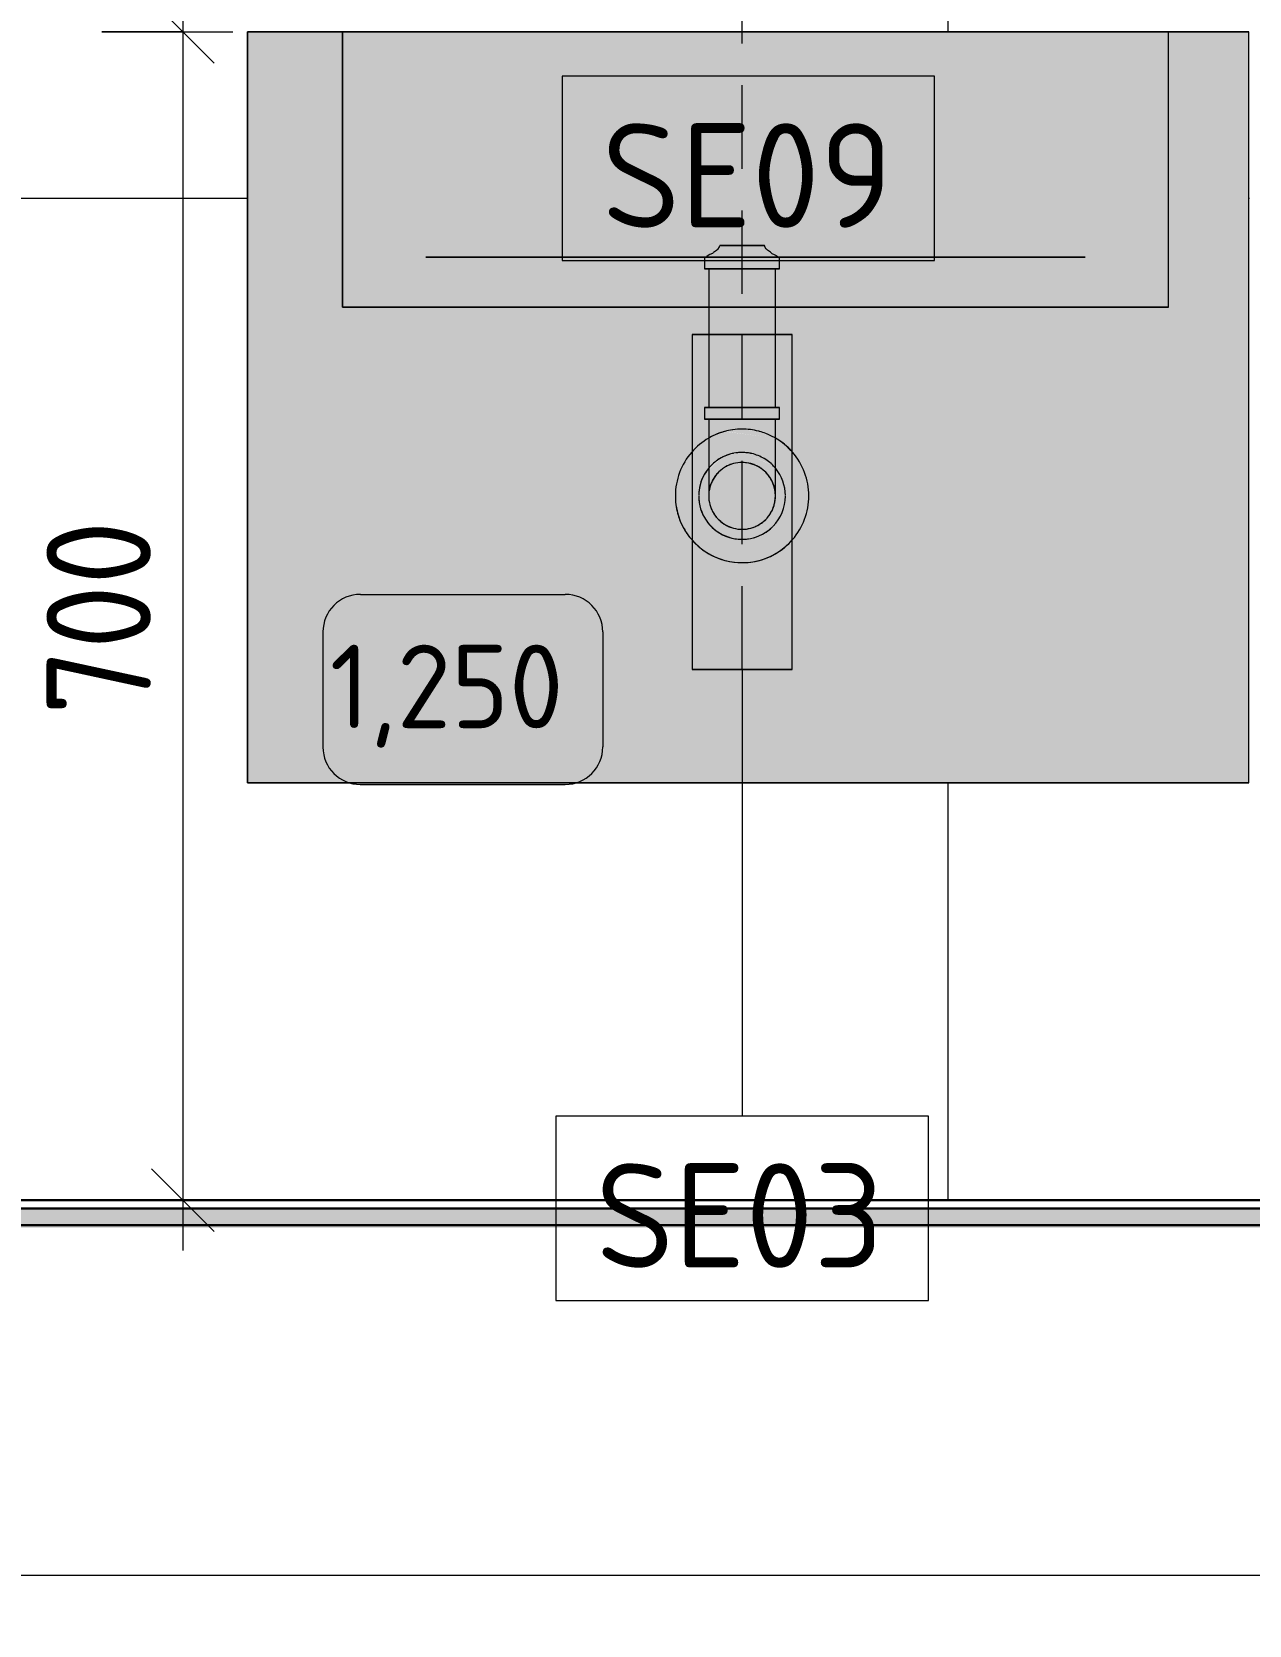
# Model space of a CAD drawing. Header units: millimetres. Extents: x 63201 to 101610, y -2505 to 12270.
# Drawn here: x 98621 to 99350, y 8145 to 9100 of the extents above; entities that cross this region are included whole.
import ezdxf

# ---------------------------------------------------------------- set-up
doc = ezdxf.new("R2010")
doc.units = ezdxf.units.MM
doc.linetypes.add('ADSK_Штрих_ш2 п1', pattern=[75, 50, -25])
for name, color, linetype, lineweight in [('A-ANNO-DIMS', 7, 'Continuous', 9), ('A-ANNO-DIMS-25', 7, 'Continuous', 9), ('A-DETL-2', 7, 'ADSK_Штрих_ш2 п1', 9), ('A-WALL-PATT', 7, 'Continuous', 9), ('I-FURN-IDEN', 7, 'Continuous', 9), ('P-SANR-FIXT', 7, 'Continuous', 9), ('P-SANR-FIXT-3', 7, 'Continuous', 18), ('P-SANR-FIXT-IDEN', 7, 'Continuous', 9)]:
    doc.layers.add(name, color=color, linetype=linetype, lineweight=lineweight)
for name, color, linetype, lineweight, true_color in [('A-FLOR-1', 7, 'Continuous', 9, 0x787878), ('A-FLOR-FNSH-1', 7, 'Continuous', 30, 0x3c3c3c), ('I-FURN-10', 7, 'Continuous', 9, 0xb3b3b3), ('I-FURN-11', 7, 'Continuous', 9, 0xa6a6a6), ('I-FURN-12', 7, 'Continuous', 9, 0xb8b8b8), ('I-FURN-6', 7, 'Continuous', 9, 0xc0c0c0), ('I-FURN-9', 7, 'Continuous', 9, 0xd1d1d1)]:
    doc.layers.add(name, color=color, linetype=linetype, lineweight=lineweight, true_color=true_color)
doc.layers.add('I-FURN-5', color=7, linetype='Continuous', lineweight=9, true_color=0xfbfbfb, transparency=0.7)
doc.layers.add('P-SANR-FIXT-2', color=7, linetype='Continuous', lineweight=9, transparency=0.7)
doc.styles.add('GOST Common_5', font='GOST_Common.ttf', dxfattribs={"height": 50})
doc.styles.add('GOST Common_7', font='GOST_Common.ttf', dxfattribs={"height": 62.5})
doc.styles.add('ISOCPEUR_2', font='isocpeur.ttf', dxfattribs={"width": 0.9, "height": 62.5})
doc.styles.add('ISOCPEUR_3', font='isocpeur.ttf', dxfattribs={"width": 0.9, "height": 50})
doc.dimstyles.new('ISO-2_0_0_9К_Средний_округл2', dxfattribs={"dimscale": 304.8, "dimtxt": 49.799059, "dimasz": 0.123031, "dimexe": 0.098425, "dimexo": 0, "dimgap": 0, "dimtad": 1, "dimdec": 0, "dimrnd": 10, "dimzin": 0, "dimdsep": 46, "dimtxsty": 'ISOCPEUR_3', "dimblk1": 'OBLIQUE', "dimblk2": 'OBLIQUE', "dimsah": 1, "dimcen": 0.09, "dimdle": 0.098425, "dimazin": 0, "dimtfac": 1, "dimtdec": 4, "dimtix": 1, "dimtmove": 0, "dimatfit": 3, "dimfxl": 1, "dimtvp": 1, "dimtolj": 1, "dimtzin": 0, "dimarcsym": 2})
doc.dimstyles.new('ISO-2_5_0_9К_БОЛЬШОЙ_1', dxfattribs={"dimscale": 304.8, "dimtxt": 62.248823, "dimasz": 0.123031, "dimexe": 0.098425, "dimexo": 0.246063, "dimgap": 0, "dimtad": 1, "dimdec": 0, "dimrnd": 10, "dimzin": 0, "dimdsep": 46, "dimtxsty": 'ISOCPEUR_2', "dimblk1": 'OBLIQUE', "dimblk2": 'OBLIQUE', "dimsah": 1, "dimcen": 0.09, "dimdle": 0.098425, "dimazin": 0, "dimtfac": 1, "dimtdec": 4, "dimtix": 1, "dimtmove": 0, "dimatfit": 3, "dimfxl": 1, "dimtvp": 1, "dimtolj": 1, "dimtzin": 0, "dimarcsym": 2})

# ---------------------------------------------------------------- blocks, each defined once
blk = doc.blocks.new('сифон - Для раковины-30610345-Развертка 3_11-4')
at = {"layer": 'P-SANR-FIXT-2'}
for points in [[(5103.85, 8958), (5126.35, 8958), (5126.35, 8965), (5103.85, 8965), (5103.85, 8960.63)], [(5146.35, 8958), (5148.85, 8958), (5148.85, 8965), (5126.35, 8965), (5126.35, 8958), (5145.67, 8958)], [(5140.46, 8918.78), (5146.35, 8918.78), (5146.16, 8935), (5106.35, 8935), (5106.35, 8918.78), (5138.54, 8918.78)], [(5140.46, 8868), (5148.85, 8868), (5148.6, 8875), (5103.85, 8875), (5103.85, 8868), (5137.6, 8868)], [(5146.35, 8856.64), (5146.35, 8868), (5106.35, 8868), (5106.35, 8856.64), (5116.35, 8860.68), (5126.83, 8861.94), (5136.86, 8860.57), (5145.83, 8856.85)], [(5106.35, 8838.28), (5107.97, 8840.38), (5114.02, 8844.79), (5119.62, 8847.11), (5126.35, 8848), (5134.12, 8846.69), (5139.35, 8844.52), (5144.75, 8840.37), (5146.35, 8838.28), (5146.35, 8856.64), (5145.67, 8856.82), (5143.67, 8857.36), (5143.67, 8856.99), (5115.84, 8860.54), (5109.03, 8856.61), (5109.03, 8857.75), (5106.35, 8856.64), (5106.35, 8839.15)], [(5126.35, 8782), (5136.7, 8783.36), (5146.35, 8787.36), (5154.63, 8793.72), (5156.35, 8795.95), (5156.35, 8848.05), (5154.63, 8850.28), (5146.35, 8856.64), (5146.35, 8838.28), (5148.87, 8835), (5151.46, 8828.73), (5152.33, 8821.85), (5151.46, 8815.27), (5148.72, 8808.8), (5144.74, 8803.62), (5138.43, 8799.1), (5133.08, 8796.89), (5126.35, 8796), (5118.59, 8797.31), (5113.35, 8799.48), (5107.97, 8803.62), (5103.83, 8809), (5101.24, 8815.27), (5100.37, 8822.15), (5101.24, 8828.73), (5103.83, 8835), (5106.35, 8838.28), (5106.35, 8856.64), (5098.07, 8850.28), (5096.35, 8848.05), (5096.35, 8795.95), (5098.07, 8793.72), (5106.35, 8787.36), (5116.23, 8783.33), (5123.86, 8782.33)], [(5126.35, 8802), (5131.58, 8802.7), (5136.35, 8804.68), (5140.49, 8807.86), (5143.84, 8812.41), (5145.67, 8816.82), (5146.35, 8822), (5146.1, 8838.6), (5144.74, 8840.38), (5143.67, 8840.83), (5126.35, 8848), (5113.35, 8844.52), (5107.03, 8838.2), (5107.03, 8839.17), (5106.35, 8838.28), (5106.35, 8822), (5107.03, 8816.82), (5109.51, 8811.37), (5112.21, 8807.86), (5116.35, 8804.68), (5121.17, 8802.68), (5123.09, 8802.43)], [(5126.35, 8796), (5134.12, 8797.31), (5139.35, 8799.48), (5144.91, 8803.84), (5148.87, 8809), (5151.46, 8815.27), (5152.33, 8822.15), (5151.46, 8828.73), (5148.87, 8835), (5146.35, 8838.28), (5146.35, 8822), (5145.67, 8816.82), (5143.67, 8812), (5140.46, 8807.83), (5136.35, 8804.68), (5130.84, 8802.59), (5126.35, 8802), (5121.17, 8802.68), (5116, 8804.95), (5112.21, 8807.86), (5109.01, 8812.05), (5107.03, 8816.82), (5106.35, 8822), (5106.35, 8838.28), (5103.83, 8835), (5101.24, 8828.73), (5100.37, 8821.85), (5101.24, 8815.27), (5103.98, 8808.8), (5108.72, 8803.04), (5113.35, 8799.48), (5119.62, 8796.89), (5123.32, 8796.4)]]:
    blk.add_hatch(color=256, dxfattribs=at).paths.add_polyline_path(points)
h = blk.add_hatch(color=256, dxfattribs=at)
h.paths.add_polyline_path([(5106.35, 8875), (5146.35, 8875), (5146.35, 8918.78), (5106.35, 8918.78), (5106.35, 8879.58)])
h.paths.add_polyline_path([(5140.46, 8935), (5146.35, 8935), (5146.35, 8958), (5106.35, 8958), (5106.35, 8935), (5139.34, 8935)])
h = blk.add_hatch(color=256, dxfattribs=at)
h.paths.add_polyline_path([(5096.35, 8718), (5126.35, 8718), (5126.35, 8782), (5116, 8783.36), (5106.35, 8787.36), (5098.07, 8793.72), (5096.35, 8795.95), (5096.35, 8748.08)])
h.paths.add_polyline_path([(5096.35, 8848.05), (5098.39, 8850.53), (5106.35, 8856.64), (5106.35, 8868), (5103.85, 8868), (5103.85, 8875), (5106.35, 8875), (5106.35, 8918.78), (5096.35, 8918.78), (5096.35, 8849.29)])
h = blk.add_hatch(color=256, dxfattribs=at)
h.paths.add_polyline_path([(5155.33, 8718), (5156.35, 8718), (5156.35, 8795.95), (5154.2, 8793.38), (5145.43, 8786.98), (5136.7, 8783.36), (5126.35, 8782), (5126.35, 8718), (5152.33, 8718)])
h.paths.add_polyline_path([(5156.35, 8848.05), (5156.35, 8918.78), (5146.35, 8918.78), (5146.35, 8875), (5148.85, 8875), (5148.77, 8868), (5146.35, 8868), (5146.35, 8856.64), (5154.63, 8850.28), (5155.68, 8848.92)])
h = blk.add_hatch(color=256, dxfattribs=at)
h.paths.add_polyline_path([(5109.03, 8856.61), (5115.84, 8860.57), (5109.03, 8857.75)])
h.paths.add_polyline_path([(5145.67, 8856.82), (5145.67, 8856.92), (5136.21, 8860.7), (5125.87, 8861.94), (5116.35, 8860.59), (5143.67, 8856.99), (5143.67, 8857.36), (5144.09, 8857.25)])
h = blk.add_hatch(color=256, dxfattribs=at)
h.paths.add_polyline_path([(5096.35, 8795.95), (5096.35, 8848.05), (5091.71, 8842), (5087.71, 8832.35), (5086.35, 8822), (5087.71, 8811.65), (5091.71, 8802)])
h.paths.add_polyline_path([(5156.35, 8795.95), (5160.99, 8802), (5164.99, 8811.65), (5166.35, 8822), (5164.99, 8832.35), (5160.99, 8842), (5156.35, 8848.05), (5156.35, 8802)])
h = blk.add_hatch(color=256, dxfattribs=at)
h.paths.add_polyline_path([(5107.03, 8838.2), (5112.21, 8843.64), (5107.58, 8839.88), (5107.03, 8839.17)])
h.paths.add_polyline_path([(5126.35, 8848), (5118.59, 8846.69), (5114.76, 8844.89), (5124.73, 8847.57)])
h.paths.add_polyline_path([(5144.74, 8840.38), (5139.35, 8844.52), (5133.08, 8847.11), (5126.35, 8848), (5143.76, 8840.95)])
h.paths.add_polyline_path([(5145.67, 8838.77), (5145.67, 8839.17), (5145.44, 8839.17)])
at = {"layer": 'P-SANR-FIXT'}
for p, q in [((5096.35, 8918.78), (5096.35, 8718)), ((5106.25, 8918.78), (5096.35, 8918.78)), ((5096.35, 8918.78), (5126.35, 8918.78)), ((5126.35, 8918.78), (5106.25, 8918.78)), ((5134.07, 8918.78), (5126.35, 8918.78)), ((5126.35, 8918.78), (5134.12, 8918.78)), ((5140.5, 8918.78), (5134.12, 8918.78)), ((5134.12, 8918.78), (5156.35, 8918.78)), ((5146.45, 8918.78), (5140.54, 8918.78)), ((5156.35, 8918.78), (5146.45, 8918.78)), ((5156.35, 8718), (5156.35, 8918.78)), ((5096.35, 8718), (5126.35, 8718)), ((5126.35, 8718), (5096.35, 8718)), ((5126.35, 8718), (5156.35, 8718)), ((5156.35, 8718), (5126.35, 8718))]:
    blk.add_line(p, q, dxfattribs=at)
for radius, start, end in [(40, 105.24703, 118.91041), (40, 115.83379, 118.91041), (40, 105.24703, 115.83379), (40, 98.24493, 105), (40, 98.24493, 105), (40, 90, 98.02758), (40, 90, 98.02758), (40, 75.71751, 90), (40, 75.71751, 90), (40, 75, 75.51111), (40, 75, 75.51111), (40, 69.16251, 74.75297), (40, 69.16251, 74.75297), (40, 61.0596, 69.1081), (40, 61.0596, 69.1081), (40, 120, 139.0486), (40, 120, 139.0486), (40, 119.19712, 120), (40, 119.19712, 120), (40, 60, 60.80288), (40, 60, 60.80288), (40, 45, 60), (40, 40.9514, 60), (40, 40.9514, 45), (40, 139.0486, 180), (40, 139.0486, 180), (26, 138.38976, 140.86375), (26, 138.38976, 140.86375), (26, 135.05307, 138.38434), (26, 135.05307, 138.38434), (26, 127.20828, 135), (26, 127.20828, 135), (26, 105.09418, 126.75666), (26, 120, 126.75666), (26, 105.09418, 120), (26, 101.53846, 105), (26, 101.53846, 105), (26, 75, 101.14942), (26, 90, 101.14942), (26, 75, 90), (26, 56.91593, 74.90582), (26, 56.91593, 74.90582), (26, 47.96466, 56.81843), (26, 47.96466, 56.81843), (26, 45, 47.73574), (26, 45, 47.73574), (26, 41.61566, 44.94693), (26, 41.61566, 44.94693), (26, 39.13625, 41.61024), (26, 39.13625, 41.61024), (40, 0, 40.9514), (40, 0, 40.9514), (26, 140.86375, 179.67428), (26, 150, 165), (26, 140.86375, 150), (26, 0.32572, 39.13625), (26, 0.32572, 39.13625), (40, 180, 220.9514), (40, 180, 195), (26, 165, 179.67428), (26, 180.32572, 195), (26, 180.32572, 315), (26, 315.62485, 359.67428), (26, 315.62485, 359.67428), (40, 319.0486, 0), (40, 319.0486, 0), (40, 195, 220.9514), (26, 195, 210), (26, 210, 225), (26, 225, 255), (26, 270, 315), (40, 220.9514, 225), (40, 220.9514, 255), (40, 225, 255), (40, 255.33884, 319.0486), (26, 255, 270), (40, 300, 319.0486), (40, 255.33884, 285), (40, 285, 300)]:
    blk.add_arc((5126.35, 8822), radius, start, end, dxfattribs=at)
at = {"layer": 'P-SANR-FIXT-3'}
for p, q in [((5103.85, 8965), (5103.85, 8958)), ((5103.85, 8965), (5104.76, 8965)), ((5126.35, 8965), (5103.85, 8965)), ((5104.86, 8965), (5105.9, 8965)), ((5126.35, 8965), (5104.86, 8965)), ((5104.95, 8965), (5108.15, 8965)), ((5105.9, 8965), (5108.96, 8965)), ((5108.15, 8965), (5126.35, 8965)), ((5108.96, 8965), (5119.71, 8965)), ((5113, 8972), (5126.35, 8972)), ((5126.35, 8972), (5113, 8972)), ((5119.71, 8965), (5126.35, 8965)), ((5126.35, 8972), (5139.7, 8972)), ((5139.7, 8972), (5126.35, 8972)), ((5126.35, 8965), (5147.75, 8965)), ((5148.85, 8965), (5126.35, 8965)), ((5126.35, 8965), (5138.99, 8965)), ((5147.84, 8965), (5126.35, 8965)), ((5138.99, 8965), (5147.84, 8965)), ((5143.45, 8968), (5143.75, 8967.56)), ((5147.94, 8965), (5148.85, 8965)), ((5148.85, 8958), (5148.85, 8965)), ((5106.11, 8958), (5103.85, 8958)), ((5103.85, 8958), (5126.35, 8958)), ((5108.15, 8958), (5106.11, 8958)), ((5106.35, 8958), (5106.35, 8935)), ((5126.35, 8958), (5106.35, 8958)), ((5106.35, 8958), (5121.17, 8958)), ((5119.4, 8958), (5108.15, 8958)), ((5126.35, 8958), (5119.4, 8958)), ((5121.17, 8958), (5126.35, 8958)), ((5131.53, 8958), (5126.35, 8958)), ((5126.35, 8958), (5131.53, 8958)), ((5140.57, 8958), (5126.35, 8958)), ((5126.35, 8958), (5148.85, 8958)), ((5146.35, 8958), (5131.53, 8958)), ((5131.53, 8958), (5146.35, 8958)), ((5146.59, 8958), (5140.61, 8958)), ((5146.35, 8935), (5146.35, 8958)), ((5148.85, 8958), (5146.59, 8958)), ((5106.35, 8935), (5106.35, 8918.78)), ((5146.35, 8918.78), (5146.35, 8935)), ((5106.35, 8918.78), (5106.35, 8875)), ((5146.35, 8875), (5146.35, 8918.78)), ((5103.85, 8875), (5103.85, 8868)), ((5103.85, 8875), (5120.27, 8875)), ((5106.23, 8875), (5103.85, 8875)), ((5103.85, 8868), (5106.23, 8868)), ((5106.66, 8868), (5103.85, 8868)), ((5106.23, 8868), (5106.66, 8868)), ((5106.35, 8868), (5106.35, 8822)), ((5106.35, 8868), (5106.54, 8868)), ((5106.54, 8868), (5106.35, 8868)), ((5106.74, 8875), (5106.38, 8875)), ((5106.38, 8875), (5106.74, 8875)), ((5106.86, 8875), (5106.39, 8875)), ((5120.53, 8868), (5106.86, 8868)), ((5110.44, 8875), (5107, 8875)), ((5107, 8868), (5120.53, 8868)), ((5120.24, 8875), (5107.03, 8875)), ((5107.03, 8875), (5120.24, 8875)), ((5107.03, 8868), (5120.5, 8868)), ((5120.5, 8868), (5107.03, 8868)), ((5120.27, 8875), (5110.44, 8875)), ((5145.67, 8875), (5120.5, 8875)), ((5120.5, 8875), (5126.35, 8875)), ((5120.52, 8868), (5145.67, 8868)), ((5121.17, 8868), (5120.52, 8868)), ((5120.53, 8875), (5148.77, 8875)), ((5140.57, 8875), (5120.53, 8875)), ((5120.55, 8868), (5137.6, 8868)), ((5148.84, 8868), (5120.55, 8868)), ((5126.35, 8868), (5121.17, 8868)), ((5126.35, 8875), (5131.53, 8875)), ((5145.67, 8868), (5126.35, 8868)), ((5131.53, 8875), (5136.35, 8875)), ((5136.35, 8875), (5145.67, 8875)), ((5137.6, 8868), (5140.57, 8868)), ((5145.7, 8875), (5140.6, 8875)), ((5140.6, 8868), (5142.26, 8868)), ((5142.26, 8868), (5145.7, 8868)), ((5146.47, 8875), (5145.84, 8875)), ((5145.84, 8868), (5146.47, 8868)), ((5146.35, 8875), (5145.96, 8875)), ((5145.96, 8875), (5146.35, 8875)), ((5145.96, 8868), (5146.35, 8868)), ((5146.35, 8868), (5145.96, 8868)), ((5146.35, 8822), (5146.35, 8868)), ((5148.77, 8875), (5146.47, 8875)), ((5146.47, 8868), (5148.84, 8868)), ((5148.85, 8868), (5148.85, 8875))]:
    blk.add_line(p, q, dxfattribs=at)
at = {"layer": 'P-SANR-FIXT-3', "flags": 128}
for points in [[(5109.25, 8968), (5108.95, 8967.56), (5108.61, 8967.23), (5107.02, 8966.6), (5106.01, 8966.09), (5105.21, 8965.43), (5104.85, 8965)], [(5109.25, 8968), (5111.11, 8969.26), (5111.98, 8969.96), (5112.6, 8970.9), (5113, 8972)], [(5143.45, 8968), (5141.59, 8969.26), (5140.72, 8969.96), (5140.11, 8970.9), (5139.7, 8972)], [(5143.75, 8967.56), (5144.09, 8967.23), (5145.68, 8966.6), (5146.69, 8966.09), (5147.49, 8965.43), (5147.85, 8965)]]:
    blk.add_lwpolyline(points, dxfattribs=at)
at = {"layer": 'P-SANR-FIXT-3'}
for start, end in [(120, 127.52879), (105, 120), (90, 105), (0, 90), (127.55204, 180), (180, 195), (319.0486, 0), (195, 209.84045), (210, 220.9514), (221.57032, 285), (285.15955, 318.42968)]:
    blk.add_arc((5126.35, 8822), 20, start, end, dxfattribs=at)
for points in [[(5116.35, 8839.32), (5115.59, 8838.88), (5114.87, 8838.4), (5114.18, 8837.87)], [(5106.35, 8822), (5106.35, 8820.22), (5106.58, 8818.5), (5107.03, 8816.82)], [(5107.03, 8816.82), (5107.26, 8815.98), (5107.82, 8814.33), (5108.59, 8812.75), (5109.03, 8812)]]:
    blk.add_open_spline(points, degree=3, dxfattribs=at)
for points, knots in [([(5136.35, 8839.32), (5135.59, 8839.76), (5134.03, 8840.53), (5130.71, 8841.66), (5126.35, 8842.23), (5121.99, 8841.66), (5118.67, 8840.53), (5117.11, 8839.76), (5116.35, 8839.32)], [0.3333333, 0.3333333, 0.3333333, 0.3333333, 0.375, 0.4166667, 0.5, 0.5833333, 0.625, 0.6666667, 0.6666667, 0.6666667, 0.6666667]), ([(5143.67, 8832), (5143.45, 8832.38), (5142.99, 8833.11), (5141.97, 8834.54), (5140.82, 8835.86), (5139.55, 8837.04), (5138.2, 8838.16), (5137.11, 8838.88), (5136.35, 8839.32)], [0.1666667, 0.1666667, 0.1666667, 0.1666667, 0.1875, 0.2083333, 0.25, 0.2708333, 0.2916667, 0.3333333, 0.3333333, 0.3333333, 0.3333333]), ([(5114.18, 8837.87), (5113.83, 8837.6), (5113.15, 8837.04), (5111.88, 8835.86), (5110.44, 8834.21), (5109.22, 8832.39), (5108.4, 8830.86), (5107.68, 8829.26), (5106.7, 8826.36), (5106.35, 8823.78), (5106.35, 8822)], [0.7083333, 0.7083333, 0.7083333, 0.7083333, 0.7291667, 0.75, 0.7916667, 0.8333333, 0.8541667, 0.875, 0.9166667, 1, 1, 1, 1]), ([(5146.35, 8822), (5146.35, 8823.78), (5146.01, 8826.36), (5144.88, 8829.67), (5144.11, 8831.25), (5143.67, 8832)], [0, 0, 0, 0, 0.0833333, 0.125, 0.1666667, 0.1666667, 0.1666667, 0.1666667]), ([(5141.46, 8808.89), (5141.72, 8809.19), (5142.53, 8810.19), (5143.48, 8811.61), (5144.3, 8813.14), (5145.02, 8814.74), (5146.01, 8817.64), (5146.35, 8820.22), (5146.35, 8822)], [0.7724922, 0.7724922, 0.7724922, 0.7724922, 0.7916667, 0.8333333, 0.8541667, 0.875, 0.9166667, 1, 1, 1, 1]), ([(5109.03, 8812), (5109.25, 8811.62), (5109.71, 8810.89), (5110.45, 8809.85), (5110.98, 8809.19), (5111.25, 8808.89)], [0.16666667, 0.16666667, 0.16666667, 0.16666667, 0.1875, 0.20833333, 0.22750777, 0.22750777, 0.22750777, 0.22750777]), ([(5111.39, 8808.73), (5111.65, 8808.43), (5112.23, 8807.82), (5113.15, 8806.96), (5114.5, 8805.84), (5116.32, 8804.63), (5118.67, 8803.47), (5121.99, 8802.34), (5126.35, 8801.77), (5130.71, 8802.34), (5134.03, 8803.47), (5136.38, 8804.63), (5138.2, 8805.84), (5139.55, 8806.96), (5140.48, 8807.82), (5141.05, 8808.43), (5141.31, 8808.73)], [0.2309462, 0.2309462, 0.2309462, 0.2309462, 0.25, 0.2708333, 0.2916667, 0.3333333, 0.375, 0.4166667, 0.5, 0.5833333, 0.625, 0.6666667, 0.7083333, 0.7291667, 0.75, 0.7690538, 0.7690538, 0.7690538, 0.7690538])]:
    blk.add_open_spline(points, degree=3, knots=knots, dxfattribs=at)
blk = doc.blocks.new('Мебель_универсальная - 1_250-31406785-Развертка 3_11-4')
at = {"layer": 'I-FURN-5'}
blk.add_hatch(color=256, dxfattribs=at).paths.add_polyline_path([(4829.98, 8650), (5429.98, 8650), (5429.98, 9100), (5381.91, 9100), (5381.91, 8935), (5146.35, 8935), (5146.35, 8918.78), (5156.35, 8918.78), (5156.35, 8848.05), (5160.99, 8842), (5164.99, 8832.35), (5166.35, 8822), (5164.99, 8811.65), (5160.99, 8802), (5156.35, 8795.95), (5156.35, 8718), (5096.35, 8718), (5096.35, 8795.95), (5091.71, 8802), (5087.71, 8811.65), (5086.35, 8822), (5087.71, 8832.35), (5091.71, 8842), (5096.35, 8848.05), (5096.35, 8918.78), (5106.35, 8918.78), (5106.35, 8935), (4886.91, 8935), (4886.91, 9100), (4829.98, 9100), (4829.98, 8869.53)])
at = {"layer": 'I-FURN-10'}
for p, q in [((5127.98, 9100), (5103.98, 9100)), ((5149.85, 9100), (5127.98, 9100))]:
    blk.add_line(p, q, dxfattribs=at)
at = {"layer": 'I-FURN-11'}
for p, q in [((5103.98, 9100), (4936.91, 9100)), ((5331.91, 9100), (5149.85, 9100))]:
    blk.add_line(p, q, dxfattribs=at)
at = {"layer": 'I-FURN-12'}
for p, q in [((4936.91, 9100), (4886.91, 9100)), ((5381.91, 9100), (5331.91, 9100))]:
    blk.add_line(p, q, dxfattribs=at)
at = {"layer": 'I-FURN-6'}
for p, q in [((4829.98, 9100), (5429.98, 9100)), ((4829.98, 9100), (4829.98, 8650)), ((5429.98, 8650), (5429.98, 9100)), ((5429.98, 8650), (4829.98, 8650))]:
    blk.add_line(p, q, dxfattribs=at)
at = {"layer": 'I-FURN-9'}
for p, q in [((4886.91, 9100), (4829.98, 9100)), ((4829.98, 8650), (4829.98, 9100)), ((5429.98, 9100), (5381.91, 9100)), ((5429.98, 8650), (5429.98, 9100)), ((4829.98, 8650), (5429.98, 8650))]:
    blk.add_line(p, q, dxfattribs=at)
blk = doc.blocks.new('Раковина SE09 - гибкая подводка_ 640х550х165 PN6_3_ ХВ_ГВ накидная гайка BP DN15_ К-гл_кон_ П DN 50-31404862-Развертка 3_11-4')
at = {"layer": 'P-SANR-FIXT-2'}
for points in [[(4971.24, 8935), (5046.91, 8935), (5046.91, 8965), (4936.91, 8965), (4936.91, 9100), (4886.91, 9100), (4886.91, 8935), (4969.13, 8935)], [(5029.83, 8965), (5046.91, 8965), (5046.91, 9100), (4936.91, 9100), (4936.91, 8965), (5026.03, 8965)], [(5317.18, 8935), (5381.91, 8935), (5381.91, 9100), (5331.91, 9100), (5331.91, 8965), (5221.91, 8965), (5221.91, 8935), (5309.18, 8935)], [(5317.18, 8965), (5331.91, 8965), (5331.91, 9100), (5221.91, 9100), (5221.91, 8965), (5309.18, 8965)], [(5140.46, 8965), (5147.74, 8965.09), (5145.29, 8966.61), (5143.74, 8967.49), (5140.5, 8970.35), (5139.58, 8972), (5113, 8972), (5111.68, 8969.75), (5111.09, 8968.97), (5110.7, 8968.64), (5109.4, 8967.95), (5108.91, 8967.37), (5104.95, 8965), (5139.58, 8965)]]:
    blk.add_hatch(color=256, dxfattribs=at).paths.add_polyline_path(points)
h = blk.add_hatch(color=256, dxfattribs=at)
h.paths.add_polyline_path([(5113.51, 8972), (5112.2, 8970.35), (5113.15, 8972)])
h.paths.add_polyline_path([(5046.91, 8965), (5104.95, 8965.08), (5107.29, 8966.61), (5109.07, 8967.5), (5109.87, 8968.55), (5110.7, 8968.93), (5112.04, 8969.94), (5113.71, 8972), (5139.7, 8972), (5141.26, 8969.43), (5145.29, 8966.61), (5146.8, 8965.78), (5147.85, 8965), (5221.91, 8965), (5221.91, 9100), (5046.91, 9100), (5046.91, 8990.99)])
h = blk.add_hatch(color=256, dxfattribs=at)
h.paths.add_polyline_path([(5199.52, 8935), (5221.91, 8935), (5221.91, 8965), (5148.85, 8965), (5148.85, 8958), (5146.35, 8958), (5146.35, 8935), (5152.47, 8935)])
h.paths.add_polyline_path([(5050.1, 8935), (5106.35, 8935), (5106.35, 8958), (5103.85, 8958), (5103.85, 8965), (5046.91, 8965), (5046.91, 8935)])
at = {"layer": 'P-SANR-FIXT'}
for p, q in [((4886.91, 9100), (4886.91, 8935)), ((4886.91, 9100), (5046.91, 9100)), ((4936.91, 9100), (4886.91, 9100)), ((4886.91, 8935), (4886.91, 9100)), ((5103.98, 9100), (4936.91, 9100)), ((4951.65, 9100), (4936.91, 9100)), ((4936.91, 9100), (4945.29, 9100)), ((4945.29, 9100), (4959.64, 9100)), ((5046.91, 9100), (4951.65, 9100)), ((4959.64, 9100), (5046.91, 9100)), ((5046.91, 9100), (5221.91, 9100)), ((5221.91, 9100), (5046.91, 9100)), ((5046.91, 9100), (5221.91, 9100)), ((5127.98, 9100), (5103.98, 9100)), ((5149.85, 9100), (5127.98, 9100)), ((5331.91, 9100), (5149.85, 9100)), ((5221.91, 9100), (5381.91, 9100)), ((5221.91, 9100), (5276.91, 9100)), ((5236.27, 9100), (5221.91, 9100)), ((5264.01, 9100), (5236.27, 9100)), ((5276.91, 9100), (5264.01, 9100)), ((5276.91, 9100), (5288.88, 9100)), ((5323.54, 9100), (5276.91, 9100)), ((5288.88, 9100), (5309.18, 9100)), ((5309.18, 9100), (5317.18, 9100)), ((5317.18, 9100), (5328.16, 9100)), ((5331.91, 9100), (5323.54, 9100)), ((5328.16, 9100), (5331.91, 9100)), ((5381.91, 9100), (5331.91, 9100)), ((5381.91, 8935), (5381.91, 9100)), ((5381.91, 8935), (5381.91, 9100)), ((4937.85, 8965), (4936.91, 8965)), ((4936.91, 8965), (5046.91, 8965)), ((5032.56, 8965), (4937.85, 8965)), ((5046.91, 8965), (5032.56, 8965)), ((5103.85, 8965), (5046.91, 8965)), ((5046.91, 8965), (5221.91, 8965)), ((5104.85, 8965), (5103.85, 8965)), ((5147.75, 8965), (5104.95, 8965)), ((5148.85, 8965), (5147.85, 8965)), ((5221.91, 8965), (5148.85, 8965)), ((5221.91, 8965), (5236.27, 8965)), ((5309.18, 8965), (5221.91, 8965)), ((5236.27, 8965), (5264.01, 8965)), ((5264.01, 8965), (5328.16, 8965)), ((5331.91, 8965), (5309.18, 8965)), ((5328.16, 8965), (5331.91, 8965)), ((4886.91, 8935), (5106.35, 8935)), ((5046.91, 8935), (4886.91, 8935)), ((5221.91, 8935), (5046.91, 8935)), ((5106.35, 8935), (5106.84, 8935)), ((5107.03, 8935), (5140.46, 8935)), ((5140.49, 8935), (5146.16, 8935)), ((5146.35, 8935), (5381.91, 8935)), ((5381.91, 8935), (5221.91, 8935))]:
    blk.add_line(p, q, dxfattribs=at)
blk = doc.blocks.new('DIMBLOCK35-Развертка 3_11-4')
at = {"layer": 'A-ANNO-DIMS-25'}
for p, q in [((101580.24, 10200), (101580.24, 8145.48)), ((101580.24, 8175.48), (101580.24, 10200)), ((97659.74, 8400), (97659.74, 8145.48)), ((97659.74, 8175.48), (97659.74, 8400)), ((97659.74, 8175.48), (101610.24, 8175.48))]:
    blk.add_line(p, q, dxfattribs=at)
at = {"layer": 'A-ANNO-DIMS-25', "lineweight": 20}
for p, q in [((97659.74, 8175.48), (97678.49, 8194.23)), ((101580.24, 8175.48), (101598.99, 8194.23)), ((97659.74, 8175.48), (97640.99, 8156.73)), ((101580.24, 8175.48), (101561.49, 8156.73))]:
    blk.add_line(p, q, dxfattribs=at)
at = {"layer": 'A-ANNO-DIMS-25', "color": 0, "insert": (99556.78, 8240.8), "char_height": 50, "width": 151.6956, "attachment_point": 1, "line_spacing_factor": 1.149209, "style": 'ISOCPEUR_3'}
blk.add_mtext('3920', dxfattribs=at)
blk = doc.blocks.new('_Oblique')
at = {"color": 0, "linetype": 'ByBlock', "lineweight": -2}
blk.add_line((-0.5, -0.5), (0.5, 0.5), dxfattribs=at)
blk = doc.blocks.new('М_сантехническая_рамка1 - В рамке-30590747-Развертка 3_11-4')
at = {"layer": 'P-SANR-FIXT-IDEN'}
for p, q in [((2809.63, 8574.53), (2586.32, 8574.53)), ((2586.32, 8574.53), (2586.32, 8464.08)), ((2809.63, 8464.08), (2809.63, 8574.53)), ((2586.32, 8464.08), (2809.63, 8464.08))]:
    blk.add_line(p, q, dxfattribs=at)
blk = doc.blocks.new('Марка_Мебель - В прямоуг_Balcon_Марка-25523697-Развертка 3_11-4')
at = {"layer": 'I-FURN-IDEN'}
for p, q in [((5665.54, 9795.04), (5788.28, 9795.04)), ((5643.04, 9772.54), (5643.04, 9703.5)), ((5810.78, 9772.54), (5810.78, 9703.66)), ((5665.38, 9681.16), (5788.28, 9681.16))]:
    blk.add_line(p, q, dxfattribs=at)
for centre, radius, start, end in [((5665.54, 9772.54), 22.5, 90, 180), ((5788.28, 9772.54), 22.5, 0, 90), ((5665.38, 9703.5), 22.34, 180, 270), ((5788.28, 9703.66), 22.5, 270, 0)]:
    blk.add_arc(centre, radius, start, end, dxfattribs=at)
blk = doc.blocks.new('DIMBLOCK51-Развертка 3_11-4')
at = {"layer": 'A-ANNO-DIMS-25'}
for p, q in [((98711.35, 9330), (98711.35, 9100)), ((98972.15, 9300), (98681.35, 9300)), ((98711.35, 9300), (98972.15, 9300)), ((98662.87, 9100), (98741.35, 9100)), ((98711.35, 9100), (98662.87, 9100))]:
    blk.add_line(p, q, dxfattribs=at)
at = {"layer": 'A-ANNO-DIMS-25', "lineweight": 20}
for p, q in [((98711.35, 9300), (98692.6, 9318.75)), ((98711.35, 9300), (98730.1, 9281.25)), ((98711.35, 9100), (98692.6, 9118.75)), ((98711.35, 9100), (98730.1, 9081.25))]:
    blk.add_line(p, q, dxfattribs=at)
at = {"layer": 'A-ANNO-DIMS-25', "color": 0, "insert": (98629.7, 9140.74), "char_height": 62.5, "width": 142.2146, "attachment_point": 1, "rotation": 90, "line_spacing_factor": 1.149209, "style": 'ISOCPEUR_2'}
blk.add_mtext('200', dxfattribs=at)
blk = doc.blocks.new('DIMBLOCK52-Развертка 3_11-4')
at = {"layer": 'A-ANNO-DIMS-25', "lineweight": 20}
for p, q in [((98711.35, 9100), (98692.6, 9118.75)), ((98711.35, 9100), (98730.1, 9081.25)), ((98711.35, 8400), (98692.6, 8418.75)), ((98711.35, 8400), (98730.1, 8381.25))]:
    blk.add_line(p, q, dxfattribs=at)
at = {"layer": 'A-ANNO-DIMS-25'}
for p, q in [((98662.87, 9100), (98741.35, 9100)), ((98711.35, 9100), (98662.87, 9100)), ((98711.35, 9100), (98711.35, 8370)), ((98662.87, 8400), (98741.35, 8400)), ((98711.35, 8400), (98662.87, 8400))]:
    blk.add_line(p, q, dxfattribs=at)
at = {"layer": 'A-ANNO-DIMS-25', "color": 0, "insert": (98629.7, 8690.74), "char_height": 62.5, "width": 142.2146, "attachment_point": 1, "rotation": 90, "line_spacing_factor": 1.149209, "style": 'ISOCPEUR_2'}
blk.add_mtext('700', dxfattribs=at)

msp = doc.modelspace()

# ---------------------------------------------------------------- hatches: boundary and pattern name
at = {"layer": 'A-FLOR-1'}
h = msp.add_hatch(dxfattribs=at)
h.set_pattern_fill('FP_24', color=256, style=0, pattern_type=2)
h.set_pattern_definition([(45, (93962.9, 0), (-18.85854, 18.85854), [26.67, -4.445, 0.889, -4.445]), (45, (93962.9, 18.847), (-18.85854, 18.85854), []), (50, (93962.9, 0), (31.882273, -2.78904), [3.334, -36.671]), (355, (93962.9, 0), (-6.16744, 33.43476), [2.667, -29.337]), (100.451, (93965.557, -0.232), (25.71478, 30.64491), [2.833, -31.166]), (46.184, (93962.9, 8.89), (47.43861, -7.35742), [5.001, -55.007]), (96.636, (93966.854, 8.277), (41.54552, 43.30015), [4.25, -46.749]), (351.184, (93962.9, 8.89), (41.54594, 43.29915), [4, -44.005]), (21, (93967.346, 6.667), (26.53271, -17.896184), [3.334, -36.671]), (326, (93967.346, 6.667), (10.81533, 32.23273), [2.667, -29.337]), (71.451, (93969.557, 5.176), (37.3476, 14.33587), [2.833, -31.166]), (37.5, (93962.901, 0), (0.540908, 14.797043), [0.8382, -28.143, 0.8382, -28.943, -29.448]), (37.5, (93962.901, 0), (0.540908, 14.797043), [-58.763, 0.8382, -28.61]), (7.5, (93962.901, 0), (11.693745, 17.531323), [0.8382, -16.142, 0.8382, -27.476, -11.224]), (7.5, (93962.901, 0), (11.693745, 17.531323), [-45.295, 0.8382, -10.385]), (327.5, (93952.988, 0), (23.728552, -1.002312), [0.8382, -10.274, 0.8382, -33.833, -46.006]), (327.5, (93952.988, 0), (23.728552, -1.002312), [-45.783, 0.8382, -45.168]), (317.5, (93948.543, 0), (25.92281, 4.44989), [0.8382, -13.608, 0.8382, -22.187, -32.671]), (317.5, (93948.543, 0), (25.92281, 4.44989), [-37.471, 0.8382, -31.833])])
h.paths.add_polyline_path([(101541.44, 8383.7), (101600.51, 8383.7), (101600.24, 8395), (101304.97, 8395), (101305.18, 8383.7), (101482.38, 8383.7)])
h.paths.add_polyline_path([(94040.14, 8383.7), (98219.39, 8383.7), (98219.39, 8385.48), (98126.39, 8385.48), (98126.39, 8386.5), (98207.36, 8386.5), (98207.39, 8393.11), (98207.39, 8395), (94040.14, 8395)])
h.paths.add_polyline_path([(101230.59, 8383.7), (101188.4, 8395), (98353.05, 8395), (98353.32, 8393.11), (98353.32, 8386.5), (98443.39, 8386.5), (98443.39, 8385.48), (98350.39, 8385.48), (98350.39, 8383.7), (101169.74, 8383.7)])
at = {"layer": 'A-WALL-PATT'}
h = msp.add_hatch(dxfattribs=at)
h.set_pattern_fill('FP_27', color=256, style=0, pattern_type=2)
h.set_pattern_definition([(90, (101569.74, 8400), (-600, 4e-14), []), (180, (101569.74, 8400), (-7e-14, -600), [])])
h.paths.add_polyline_path([(97660.24, 8400), (98185.24, 8400), (98185.24, 8450), (98283.07, 8450), (98283.07, 8451), (98287.4, 8451), (98287.4, 8450), (98385.24, 8450), (98385.24, 8400), (100969.74, 8400), (100969.74, 9000), (101569.24, 9000), (101569.24, 10200), (97660.24, 10200), (97660.24, 8869.53)])
h.paths.add_polyline_path([(98750.21, 8650), (98750.21, 9100), (99024.22, 9100), (99026.41, 9214.99), (99026.3, 9218.73), (99026.58, 9224.5), (99026.91, 9231.03), (99027.36, 9245.54), (99066.95, 9245.27), (99067.21, 9244.34), (99067.28, 9242.1), (99066.99, 9242.05), (99067.56, 9226.19), (99067.83, 9225.28), (99067.62, 9224.77), (99068.43, 9196.84), (99068.25, 9193.29), (99068.31, 9191.84), (99068.52, 9190.87), (99069.99, 9105.72), (99070.09, 9100), (99350.21, 9100), (99350.21, 8650), (98765.37, 8650)])
h.paths.add_polyline_path([(99629.29, 9193.66), (99629.47, 9193.94), (99629.6, 9194.88), (99629.83, 9195.09), (99630.01, 9195.3), (99630.01, 9195.72), (99630.72, 9195.21), (99631.06, 9195.48), (99630.72, 9196.05), (99631.26, 9196.12), (99630.13, 9198.93), (99630.23, 9207.13), (99629.99, 9207.13), (99629.77, 9206.23), (99629.61, 9206.33), (99629.46, 9210.54), (99629.19, 9201.16), (99629.12, 9194.58), (99629.28, 9193.7)])
h.paths.add_polyline_path([(99769.48, 8650), (99350.78, 8650), (99350.78, 9100), (99627.28, 9100), (99629.06, 9190.7), (99629.07, 9191.14), (99629.05, 9203.55), (99629.64, 9222.01), (99630.37, 9243.03), (99630.09, 9242.1), (99630.2, 9244.83), (99630.42, 9245.02), (99630.42, 9245.54), (99670.01, 9245.27), (99670.46, 9230.78), (99671.79, 9182.37), (99673.15, 9100), (99950.78, 9100), (99950.78, 8650), (99799.01, 8650)])
h.paths.add_polyline_path([(98557.15, 9122.45), (98557.15, 9253.38), (98569.03, 9253.38), (98569.03, 9266.7), (98569.53, 9267.2), (98576.08, 9267.49), (98576.37, 9268.34), (98576.33, 9277.85), (98574.99, 9277.85), (98574.49, 9278.35), (98574.49, 9300.64), (98574.99, 9301.14), (98579.81, 9301.65), (98584.65, 9301.82), (98593.43, 9301.24), (98594.31, 9301.14), (98594.81, 9300.64), (98594.81, 9278.35), (98594.31, 9277.85), (98592.94, 9277.85), (98593.23, 9267.49), (98593.93, 9267.2), (98599.78, 9267.2), (98600.28, 9266.7), (98600.28, 9253.38), (98612.15, 9253.38), (98612.15, 9122.45), (98569.03, 9122.45)])
h.paths.add_polyline_path([(100140.21, 9122.45), (100085.21, 9122.45), (100085.21, 9253.38), (100097.09, 9253.38), (100097.09, 9266.7), (100097.59, 9267.2), (100104.14, 9267.49), (100104.43, 9268.19), (100104.39, 9277.85), (100103.05, 9277.85), (100102.55, 9278.35), (100102.55, 9300.64), (100103.05, 9301.14), (100107.87, 9301.65), (100112.71, 9301.82), (100121, 9301.29), (100122.38, 9301.14), (100122.88, 9300.64), (100122.88, 9278.35), (100122.38, 9277.85), (100121, 9277.85), (100121.29, 9267.49), (100121.99, 9267.2), (100127.84, 9267.2), (100128.34, 9266.7), (100128.34, 9253.38), (100140.21, 9253.38)])
h.paths.add_polyline_path([(99670.93, 9183.58), (99671.64, 9188.37), (99671.4, 9186.21), (99671.13, 9184.71)])
h.paths.add_polyline_path([(99671.11, 9192.45), (99671.52, 9193.69), (99670.86, 9209.24), (99670.42, 9208.4), (99670.22, 9204.49), (99670.06, 9204.49), (99670.18, 9198.1), (99669.49, 9196.59), (99670.18, 9196.82), (99670.22, 9196.29), (99670.27, 9195.98), (99670.57, 9195.96), (99670.76, 9196.13), (99670.79, 9195.15), (99670.98, 9194.87), (99671.22, 9194.87), (99671.13, 9192.59)])
h.paths.add_polyline_path([(99026.26, 9192.45), (99026.31, 9194.62), (99026.31, 9195.15), (99026.79, 9194.88), (99026.86, 9195.24), (99027, 9195.77), (99027.02, 9196.13), (99027.19, 9196.31), (99027.39, 9196.39), (99028.06, 9196.39), (99027.05, 9198.38), (99027.15, 9206.6), (99026.95, 9207.46), (99026.66, 9209.09), (99026.4, 9209.63), (99026.13, 9201.16), (99026.03, 9192.91), (99026.24, 9192.48)])
h.paths.add_polyline_path([(99068.08, 9193.66), (99068.42, 9195.45), (99067.76, 9206.33), (99067.59, 9206.23), (99067.39, 9206.72), (99067.14, 9207.13), (99067.02, 9206.56), (99067.02, 9205.19), (99066.99, 9205.03), (99067.1, 9198.07), (99066.29, 9196.1), (99066.56, 9195.9), (99066.31, 9195.43), (99066.67, 9195.2), (99067.18, 9195.27), (99067.36, 9195.3), (99067.54, 9195.09), (99067.77, 9194.88), (99067.86, 9194.89), (99068.05, 9193.7)])
h.paths.add_polyline_path([(99669.17, 9196.12), (99669.43, 9196.51), (99669.31, 9196.39), (99669.22, 9196.22)])
h.paths.add_polyline_path([(99027.39, 9196.39), (99027.19, 9196.98), (99027.88, 9196.5)])
h.paths.add_polyline_path([(99629.47, 9212.51), (99629.96, 9213.03), (99629.49, 9213.87), (99629.47, 9212.9)])
h.paths.add_polyline_path([(99067.9, 9212.51), (99067.6, 9213.94), (99067.51, 9213.5), (99067.6, 9212.83), (99067.84, 9212.58)])
h.paths.add_polyline_path([(99670.96, 9212.51), (99670.67, 9213.27), (99670.66, 9212.93), (99670.9, 9212.58)])
h.paths.add_polyline_path([(99026.41, 9212.51), (99026.72, 9213.25), (99026.63, 9213.6), (99026.43, 9213.57), (99026.42, 9213.07)])
h.paths.add_polyline_path([(99670.61, 9213.9), (99670.93, 9214.25), (99670.7, 9214.18), (99670.61, 9213.97)])
h.paths.add_polyline_path([(99026.76, 9213.9), (99026.5, 9214.41), (99026.73, 9213.92)])
h.paths.add_polyline_path([(99629.92, 9214.56), (99629.75, 9214.74), (99629.82, 9214.59)])
h.paths.add_polyline_path([(99027.04, 9214.71), (99026.74, 9214.92), (99027, 9214.72)])
h.paths.add_polyline_path([(99629.96, 9214.85), (99629.82, 9215.15), (99629.51, 9215.22), (99629.53, 9214.93), (99629.82, 9214.88)])
h.paths.add_polyline_path([(99067.41, 9214.85), (99067.86, 9215.22), (99067.67, 9215.22), (99067.4, 9214.98)])
h.paths.add_polyline_path([(99027.02, 9215.05), (99026.73, 9215.24), (99027, 9215.05)])
h.paths.add_polyline_path([(101000.24, 9220), (100650.24, 9220), (100650.24, 9570), (101000.24, 9570), (101000.24, 9233.91)])
h.paths.add_polyline_path([(99026.7, 9239.72), (99026.77, 9243.11), (99026.71, 9239.8)])
h.paths.add_polyline_path([(99629.76, 9239.72), (99629.85, 9243.73), (99629.79, 9240.5)])
h.paths.add_polyline_path([(99347.15, 9600), (99345.71, 9570.59), (99341.39, 9541.47), (99334.24, 9512.91), (99324.32, 9485.19), (99311.73, 9458.58), (99296.59, 9433.33), (99279.06, 9409.68), (99259.28, 9387.87), (99237.47, 9368.1), (99213.82, 9350.56), (99188.57, 9335.42), (99161.96, 9322.84), (99134.24, 9312.92), (99105.68, 9305.76), (99076.56, 9301.44), (99047.15, 9300), (99017.75, 9301.44), (98988.63, 9305.76), (98960.07, 9312.92), (98932.35, 9322.84), (98905.73, 9335.42), (98880.48, 9350.56), (98856.83, 9368.1), (98835.02, 9387.87), (98815.25, 9409.68), (98797.71, 9433.33), (98782.58, 9458.58), (98769.99, 9485.19), (98760.07, 9512.91), (98752.92, 9541.47), (98748.6, 9570.59), (98747.15, 9600), (98748.6, 9629.41), (98752.92, 9658.53), (98760.07, 9687.09), (98769.99, 9714.81), (98782.58, 9741.42), (98797.71, 9766.67), (98815.25, 9790.32), (98835.02, 9812.13), (98856.83, 9831.9), (98880.48, 9849.44), (98905.73, 9864.58), (98932.35, 9877.16), (98960.07, 9887.08), (98988.63, 9894.24), (99017.75, 9898.56), (99047.15, 9900), (99076.56, 9898.56), (99105.68, 9894.24), (99134.24, 9887.08), (99161.96, 9877.16), (99188.57, 9864.58), (99213.82, 9849.44), (99237.89, 9831.52), (99259.28, 9812.13), (99279.06, 9790.32), (99296.59, 9766.67), (99311.73, 9741.42), (99324.32, 9714.81), (99334.24, 9687.09), (99341.39, 9658.53), (99345.71, 9629.41)])
h.paths.add_polyline_path([(99647.15, 9300), (99617.75, 9301.44), (99588.63, 9305.76), (99560.07, 9312.92), (99532.35, 9322.84), (99505.73, 9335.42), (99480.48, 9350.56), (99456.83, 9368.1), (99435.02, 9387.87), (99415.25, 9409.68), (99397.71, 9433.33), (99382.58, 9458.58), (99369.99, 9485.19), (99360.07, 9512.91), (99352.92, 9541.47), (99348.6, 9570.59), (99347.15, 9600), (99348.6, 9629.41), (99352.92, 9658.53), (99360.07, 9687.09), (99369.99, 9714.81), (99382.58, 9741.42), (99397.71, 9766.67), (99415.25, 9790.32), (99435.02, 9812.13), (99456.83, 9831.9), (99480.48, 9849.44), (99505.73, 9864.58), (99532.35, 9877.16), (99560.07, 9887.08), (99588.63, 9894.24), (99617.75, 9898.56), (99647.15, 9900), (99676.56, 9898.56), (99705.68, 9894.24), (99734.24, 9887.08), (99761.96, 9877.16), (99788.57, 9864.58), (99813.82, 9849.44), (99837.47, 9831.9), (99859.28, 9812.13), (99879.06, 9790.32), (99896.59, 9766.67), (99911.73, 9741.42), (99924.32, 9714.81), (99934.24, 9687.09), (99941.39, 9658.53), (99945.71, 9629.41), (99947.15, 9600), (99945.71, 9570.59), (99941.39, 9541.47), (99934.24, 9512.91), (99924.32, 9485.19), (99911.73, 9458.58), (99896.59, 9433.33), (99879.06, 9409.68), (99859.28, 9387.87), (99837.47, 9368.1), (99813.82, 9350.56), (99788.57, 9335.42), (99761.96, 9322.84), (99734.24, 9312.92), (99705.68, 9305.76), (99676.56, 9301.44)])

# ---------------------------------------------------------------- linework, layer by layer
at = {"layer": 'A-DETL-2'}
msp.add_line((99046.59, 8718), (99046.59, 10018), dxfattribs=at)
at = {"layer": 'A-FLOR-FNSH-1'}
for p, q in [((101169.74, 8400), (94060.24, 8400)), ((101188.4, 8395), (94040.14, 8395)), ((94060.24, 8385), (101225.72, 8385))]:
    msp.add_line(p, q, dxfattribs=at)
at = {"layer": 'P-SANR-FIXT-IDEN'}
msp.add_line((99046.59, 8718), (99046.59, 8450.41), dxfattribs=at)

# ---------------------------------------------------------------- block references
at = {"layer": 'I-FURN-9'}
msp.add_blockref('Мебель_универсальная - 1_250-31406785-Развертка 3_11-4', (93920.24, 0), dxfattribs=at)
at = {"layer": 'I-FURN-IDEN'}
msp.add_blockref('Марка_Мебель - В прямоуг_Balcon_Марка-25523697-Развертка 3_11-4', (93152.33, -1032.03), dxfattribs=at)
at = {"layer": 'P-SANR-FIXT'}
for name in ['Раковина SE09 - гибкая подводка_ 640х550х165 PN6_3_ ХВ_ГВ накидная гайка BP DN15_ К-гл_кон_ П DN 50-31404862-Развертка 3_11-4', 'сифон - Для раковины-30610345-Развертка 3_11-4']:
    msp.add_blockref(name, (93920.24, 0), dxfattribs=at)
at = {"layer": 'P-SANR-FIXT-IDEN'}
for p in [(96352.35, 498.97), (96348.62, -124.13)]:
    msp.add_blockref('М_сантехническая_рамка1 - В рамке-30590747-Развертка 3_11-4', p, dxfattribs=at)

# ---------------------------------------------------------------- texts
at = {"layer": 'I-FURN-IDEN', "insert": (98799.5, 8732.83), "char_height": 50, "width": 184.3881, "attachment_point": 1, "style": 'GOST Common_5'}
msp.add_mtext('1,250', dxfattribs=at)
at = {"layer": 'P-SANR-FIXT-IDEN', "char_height": 62.5, "width": 222.4683, "attachment_point": 1, "style": 'GOST Common_7'}
for s, insert in [('SE09', (98962.51, 9045.2)), ('SE03', (98958.77, 8422.11))]:
    msp.add_mtext(s, dxfattribs=dict(at, insert=insert))

# ---------------------------------------------------------------- dimensions: what is measured, and where the dimension line sits
at = {"layer": 'A-ANNO-DIMS'}
dim = msp.add_linear_dim(base=(101580.239932, 8175.478956), p1=(97659.739926, 8400), p2=(101580.239932, 10200), dimstyle='ISO-2_0_0_9К_Средний_округл2', override={"dimpost": '<>', "dimfxl": 4313.968045}, dxfattribs=at)
dim.commit()
dim.dimension.update_dxf_attribs({"geometry": 'DIMBLOCK35-Развертка 3_11-4', "text_midpoint": (99619.989929, 8200.478956)})
for base, p1, p2, override, picture, middle in [((98711.35, 9100), (99047.15, 9300), (98737.87, 9100), {"dimpost": '<>', "dimfxl": 368.314679}, 'DIMBLOCK51-Развертка 3_11-4', (98680.1, 9200)), ((98711.35, 8400), (98737.87, 9100), (98737.87, 8400), {"dimpost": '<>', "dimfxl": 700}, 'DIMBLOCK52-Развертка 3_11-4', (98680.1, 8750))]:
    dim = msp.add_linear_dim(base=base, p1=p1, p2=p2, angle=90, dimstyle='ISO-2_5_0_9К_БОЛЬШОЙ_1', override=override, dxfattribs=at)
    dim.commit()
    dim.dimension.update_dxf_attribs({"geometry": picture, "text_midpoint": middle})

doc.saveas('drawing.dxf')
